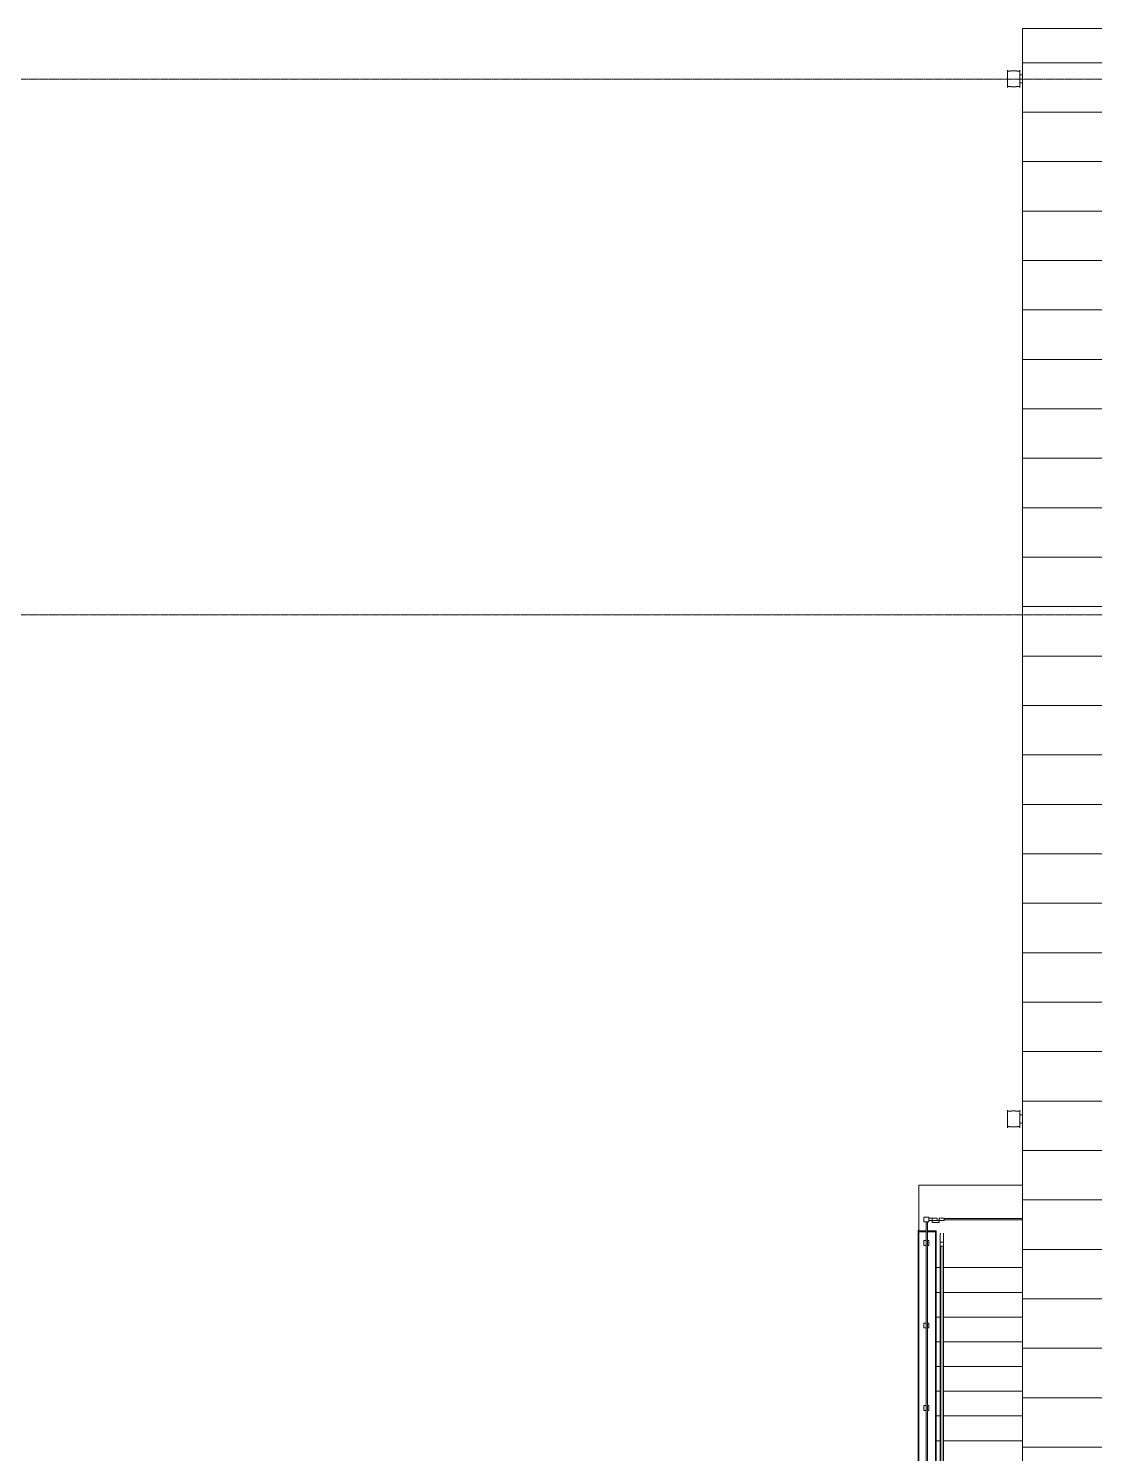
# Model space of a CAD drawing. Header units: millimetres. Extents: x -42533 to 645315, y 3457 to 82611.
# Drawn here: x 155688 to 168623, y 57862 to 75154 of the extents above; entities that cross this region are included whole.
import ezdxf

# ---------------------------------------------------------------- set-up
doc = ezdxf.new("R2010")
doc.units = ezdxf.units.MM
doc.linetypes.add('ADSK_Линия сетки', pattern=[25, 20, -2.5, 0, -2.5])
for name, color, linetype, lineweight in [('Крыша', 7, 'Continuous', 9), ('Крыша штриховка', 7, 'Continuous', 9), ('Лестницы', 7, 'Continuous', 9), ('Обобщенные модели', 7, 'Continuous', 18), ('Ограждение', 7, 'Continuous', 9), ('Оси', 253, 'Continuous', 9), ('Перекрытие', 7, 'Continuous', 18), ('Стены внутренние', 7, 'Continuous', 18), ('Стены наружные', 7, 'Continuous', 18), ('ШТРИХОВКА', 252, 'Continuous', 15)]:
    doc.layers.add(name, color=color, linetype=linetype, lineweight=lineweight)

# ---------------------------------------------------------------- blocks, each defined once
blk = doc.blocks.new('План 2 этажа')
at = {"layer": 'Крыша штриховка'}
h = blk.add_hatch(dxfattribs=at)
h.set_pattern_fill('FP_7', color=8, style=0, pattern_type=2)
h.set_pattern_definition([(0, (3122.9, 338.7), (0, 600), [])])
h.paths.add_polyline_path([(24948.8, 18230.272), (24948.667, 43997.505), (18096.357, 43997.505), (18096.357, 21280.018), (18240.312, 21280.018), (18394.573, 21377.531), (19190.803, 20129.989), (19193.948, 20124.208), (18993.345, 20101.85), (19551.947, 18893.732), (19545.109, 18901.778), (19104.572, 19591.027), (19576.179, 18230.272), (24948.667, 18230.272)])
h.paths.add_polyline_path([(24338.508, 25951.601), (20618.508, 25951.601), (20618.508, 27751.601), (24338.508, 27751.601), (24338.508, 26167.43)])
h.paths.add_polyline_path([(24340.709, 29410.698), (23259.922, 29410.698), (23259.922, 30560.698), (24409.922, 30560.698), (24409.922, 29410.698), (24400.541, 29410.698)])
h.paths.add_polyline_path([(20618.508, 35171.601), (20618.508, 36971.601), (24338.508, 36971.601), (24338.508, 35171.601), (20669.979, 35171.601)])
h.paths.add_polyline_path([(21693.919, 38560.698), (21118.919, 38560.698), (21118.919, 39710.698), (22268.919, 39710.698), (22268.919, 38560.698), (21808.014, 38560.698)])
at = {"layer": 'Крыша', "color": 8}
for p, q in [((18096.357, 43997.505), (18096.357, 21280.018)), ((24948.667, 43997.505), (18096.357, 43997.505))]:
    blk.add_line(p, q, dxfattribs=at)
at = {"layer": 'Лестницы', "color": 8}
for p, q in [((17048.754, 28961.225), (17099.134, 28961.225)), ((17138.374, 28961.225), (18096.357, 28961.225)), ((17048.754, 28661.225), (17098.754, 28661.225)), ((17048.754, 28661.225), (17098.754, 28661.225)), ((17138.754, 28661.225), (18096.357, 28661.225)), ((17138.754, 28661.225), (18096.357, 28661.225)), ((17048.754, 28361.225), (17098.754, 28361.225)), ((17048.754, 28361.225), (17098.754, 28361.225)), ((17138.754, 28361.225), (18096.357, 28361.225)), ((17138.754, 28361.225), (18096.357, 28361.225)), ((17048.754, 28061.225), (17098.754, 28061.225)), ((17048.754, 28061.225), (17098.754, 28061.225)), ((17138.754, 28061.225), (18096.357, 28061.225)), ((17138.754, 28061.225), (18096.357, 28061.225)), ((17048.754, 27761.225), (17098.754, 27761.225)), ((17048.754, 27761.225), (17098.754, 27761.225)), ((17138.754, 27761.225), (18096.357, 27761.225)), ((17138.754, 27761.225), (18096.357, 27761.225)), ((17048.754, 27461.225), (17098.754, 27461.225)), ((17048.754, 27461.225), (17098.754, 27461.225)), ((17138.754, 27461.225), (18096.357, 27461.225)), ((17138.754, 27461.225), (18096.357, 27461.225)), ((17048.754, 27161.225), (17098.754, 27161.225)), ((17048.754, 27161.225), (17098.754, 27161.225)), ((17138.754, 27161.225), (18096.357, 27161.225)), ((17138.754, 27161.225), (18096.357, 27161.225)), ((17048.754, 26861.225), (17098.754, 26861.225)), ((17048.754, 26861.225), (17098.754, 26861.225)), ((17138.754, 26861.225), (18096.357, 26861.225)), ((17138.754, 26861.225), (18096.357, 26861.225))]:
    blk.add_line(p, q, dxfattribs=at)
at = {"layer": 'Обобщенные модели', "color": 8}
for p, q in [((17913.754, 43387.231), (17913.754, 43493.415)), ((18063.754, 43493.415), (18063.754, 43387.231)), ((18096.357, 43437.231), (18092.402, 43437.231)), ((18096.357, 43437.231), (18092.603, 43437.231)), ((18096.357, 43437.231), (18092.603, 43437.231)), ((17913.754, 43281.047), (17913.754, 43387.231)), ((18063.754, 43387.231), (18063.754, 43281.047)), ((18092.402, 43337.231), (18096.357, 43337.231)), ((18092.603, 43337.231), (18096.357, 43337.231)), ((18092.603, 43337.231), (18096.357, 43337.231)), ((17913.754, 30765.182), (17913.754, 30871.366)), ((18063.754, 30871.366), (18063.754, 30765.182)), ((18096.357, 30815.182), (18092.402, 30815.182)), ((18096.357, 30815.182), (18092.603, 30815.182)), ((18096.357, 30815.182), (18092.603, 30815.182)), ((17913.754, 30658.998), (17913.754, 30765.182)), ((18063.754, 30765.182), (18063.754, 30658.998)), ((18092.402, 30715.182), (18096.357, 30715.182)), ((18092.603, 30715.182), (18096.357, 30715.182)), ((18092.603, 30715.182), (18096.357, 30715.182))]:
    blk.add_line(p, q, dxfattribs=at)
at = {"layer": 'Обобщенные модели', "color": 8, "flags": 128}
for points in [[(18063.754, 43437.231), (18068.055, 43437.231), (18073.402, 43437.231), (18078.853, 43437.231), (18084.401, 43437.231), (18090.035, 43437.231), (18092.402, 43437.231)], [(18092.402, 43337.231), (18086.734, 43337.231), (18081.149, 43337.231), (18075.657, 43337.231), (18070.266, 43337.231), (18064.984, 43337.231), (18063.754, 43337.231)], [(18063.754, 30815.182), (18068.055, 30815.182), (18073.402, 30815.182), (18078.853, 30815.182), (18084.401, 30815.182), (18090.035, 30815.182), (18092.402, 30815.182)], [(18092.402, 30715.182), (18086.734, 30715.182), (18081.149, 30715.182), (18075.657, 30715.182), (18070.266, 30715.182), (18064.984, 30715.182), (18063.754, 30715.182)]]:
    blk.add_lwpolyline(points, dxfattribs=at)
at = {"layer": 'Обобщенные модели', "color": 8}
for points in [[(17913.754, 43493.415), (17913.754, 43491.145), (17914.449, 43487.166), (17917.307, 43483.369), (17920.873, 43481.446), (17923.626, 43480.633), (17926.116, 43480.245), (17928.134, 43480.091), (17930.29, 43480.04), (17932.572, 43480.055), (17934.975, 43480.162), (17937.497, 43480.376), (17940.131, 43480.652), (17942.871, 43480.942), (17945.707, 43481.269), (17948.634, 43481.655), (17951.649, 43482.058), (17954.747, 43482.436), (17957.921, 43482.804), (17961.163, 43483.184), (17964.467, 43483.544), (17968.948, 43483.955), (17974.678, 43484.384), (17984.019, 43484.839), (17993.505, 43484.838), (18002.843, 43484.384), (18008.57, 43483.955), (18013.049, 43483.544), (18016.352, 43483.184), (18019.592, 43482.803), (18022.766, 43482.435), (18025.864, 43482.057), (18028.878, 43481.655), (18031.806, 43481.268), (18034.643, 43480.942), (18037.384, 43480.651), (18040.02, 43480.375), (18042.544, 43480.161), (18044.948, 43480.055), (18047.231, 43480.04), (18049.388, 43480.091), (18051.406, 43480.247), (18053.895, 43480.636), (18056.647, 43481.451), (18060.209, 43483.375), (18063.062, 43487.174), (18063.754, 43491.148), (18063.754, 43493.415)], [(18063.754, 43281.047), (18063.754, 43283.317), (18063.06, 43287.296), (18060.202, 43291.093), (18056.635, 43293.016), (18053.882, 43293.829), (18051.392, 43294.216), (18049.374, 43294.371), (18047.218, 43294.422), (18044.936, 43294.407), (18042.534, 43294.3), (18040.011, 43294.086), (18037.377, 43293.81), (18034.638, 43293.519), (18031.801, 43293.193), (18028.874, 43292.807), (18025.86, 43292.404), (18022.761, 43292.026), (18019.587, 43291.658), (18016.346, 43291.278), (18013.041, 43290.917), (18008.56, 43290.506), (18002.831, 43290.077), (17993.49, 43289.623), (17984.003, 43289.624), (17974.666, 43290.078), (17968.939, 43290.507), (17964.459, 43290.918), (17961.157, 43291.278), (17957.916, 43291.659), (17954.743, 43292.027), (17951.645, 43292.405), (17948.63, 43292.807), (17945.702, 43293.194), (17942.865, 43293.52), (17940.124, 43293.811), (17937.489, 43294.087), (17934.964, 43294.301), (17932.561, 43294.407), (17930.278, 43294.422), (17928.121, 43294.371), (17926.103, 43294.215), (17923.613, 43293.826), (17920.862, 43293.011), (17917.3, 43291.087), (17914.446, 43287.288), (17913.754, 43283.314), (17913.754, 43281.047)], [(17913.754, 30871.366), (17913.754, 30869.096), (17914.449, 30865.117), (17917.307, 30861.32), (17920.873, 30859.397), (17923.626, 30858.584), (17926.116, 30858.197), (17928.134, 30858.042), (17930.29, 30857.991), (17932.572, 30858.006), (17934.975, 30858.113), (17937.497, 30858.327), (17940.131, 30858.603), (17942.871, 30858.894), (17945.707, 30859.22), (17948.634, 30859.606), (17951.649, 30860.009), (17954.747, 30860.387), (17957.921, 30860.755), (17961.163, 30861.136), (17964.467, 30861.496), (17968.948, 30861.907), (17974.678, 30862.336), (17984.019, 30862.79), (17993.505, 30862.789), (18002.843, 30862.335), (18008.57, 30861.906), (18013.049, 30861.495), (18016.352, 30861.135), (18019.592, 30860.755), (18022.766, 30860.387), (18025.864, 30860.008), (18028.878, 30859.606), (18031.806, 30859.219), (18034.643, 30858.893), (18037.384, 30858.602), (18040.02, 30858.326), (18042.544, 30858.112), (18044.948, 30858.006), (18047.231, 30857.991), (18049.388, 30858.043), (18051.406, 30858.198), (18053.895, 30858.587), (18056.647, 30859.402), (18060.209, 30861.327), (18063.062, 30865.125), (18063.754, 30869.099), (18063.754, 30871.366)], [(18063.754, 30658.998), (18063.754, 30661.269), (18063.06, 30665.247), (18060.202, 30669.044), (18056.635, 30670.967), (18053.882, 30671.78), (18051.392, 30672.168), (18049.374, 30672.323), (18047.218, 30672.373), (18044.936, 30672.358), (18042.534, 30672.252), (18040.011, 30672.038), (18037.377, 30671.762), (18034.638, 30671.471), (18031.801, 30671.144), (18028.874, 30670.758), (18025.86, 30670.356), (18022.761, 30669.977), (18019.587, 30669.609), (18016.346, 30669.229), (18013.041, 30668.869), (18008.56, 30668.458), (18002.831, 30668.029), (17993.49, 30667.575), (17984.003, 30667.575), (17974.666, 30668.029), (17968.939, 30668.459), (17964.459, 30668.87), (17961.157, 30669.23), (17957.916, 30669.61), (17954.743, 30669.978), (17951.645, 30670.356), (17948.63, 30670.759), (17945.702, 30671.145), (17942.865, 30671.471), (17940.124, 30671.762), (17937.489, 30672.038), (17934.964, 30672.252), (17932.561, 30672.359), (17930.278, 30672.373), (17928.121, 30672.322), (17926.103, 30672.166), (17923.613, 30671.777), (17920.862, 30670.963), (17917.3, 30669.038), (17914.446, 30665.239), (17913.754, 30661.265), (17913.754, 30658.998)]]:
    blk.add_open_spline(points, degree=3, knots=[-1, -1, -1, -1, -0.941176471, -0.882352941, -0.852941176, -0.823529412, -0.808823529, -0.794117647, -0.779411765, -0.764705882, -0.75, -0.735294118, -0.720588235, -0.705882353, -0.691176471, -0.676470588, -0.661764706, -0.647058824, -0.632352941, -0.617647059, -0.602941176, -0.588235294, -0.558823529, -0.529411765, -0.470588235, -0.441176471, -0.411764706, -0.397058824, -0.382352941, -0.367647059, -0.352941176, -0.338235294, -0.323529412, -0.308823529, -0.294117647, -0.279411765, -0.264705882, -0.25, -0.235294118, -0.220588235, -0.205882353, -0.191176471, -0.176470588, -0.147058824, -0.117647059, -0.058823529, 0, 0, 0, 0], dxfattribs=at)
at = {"layer": 'Ограждение', "color": 8}
for p, q in [((16958.754, 29574.875), (16898.754, 29574.875)), ((16898.754, 29574.875), (16898.754, 29514.875)), ((16958.754, 29514.875), (16958.754, 29574.875)), ((16898.754, 29514.875), (16958.754, 29514.875)), ((16927.147, 21288.606), (16927.147, 29514.875)), ((16927.147, 29514.875), (16943.147, 29514.875)), ((16943.147, 29514.875), (16943.147, 21288.606)), ((16958.754, 29532.413), (16958.754, 29562.413)), ((17001.272, 29562.413), (16958.754, 29562.413)), ((16958.754, 29532.413), (17001.272, 29532.413)), ((17001.272, 29562.413), (17001.272, 29532.413)), ((17061.272, 29562.413), (17001.272, 29562.413)), ((17001.272, 29562.413), (17001.272, 29532.413)), ((17001.272, 29509.243), (17001.272, 29532.413)), ((17001.272, 29532.413), (17061.272, 29532.413)), ((17001.272, 29509.243), (17086.272, 29509.243)), ((17061.272, 29532.413), (17061.272, 29562.413)), ((17061.272, 29532.53), (17086.272, 29532.53)), ((17146.272, 29562.413), (17086.272, 29562.413)), ((17086.272, 29562.413), (17086.272, 29532.413)), ((17086.272, 29532.413), (17086.272, 29509.243)), ((17086.272, 29532.413), (17146.272, 29532.413)), ((17146.272, 29532.413), (17146.272, 29562.413)), ((17146.272, 29555.941), (18096.357, 29555.941)), ((17146.272, 29539.941), (17146.272, 29555.941)), ((18096.357, 29539.941), (17146.272, 29539.941)), ((16927.147, 29288.606), (16898.754, 29288.606)), ((16898.754, 29288.606), (16898.754, 29228.606)), ((16898.754, 29228.606), (16927.147, 29228.606)), ((16958.754, 29288.606), (16943.147, 29288.606)), ((16943.147, 29228.606), (16958.754, 29228.606)), ((16958.754, 29228.606), (16958.754, 29288.606)), ((17098.754, 29281.225), (17098.754, 29271.225)), ((17098.754, 29271.225), (17098.754, 29281.225)), ((17098.754, 29271.225), (17098.754, 29274.786)), ((17098.754, 29271.225), (17098.754, 29221.225)), ((17098.754, 29271.225), (17138.754, 29271.225)), ((17098.754, 28973.234), (17098.754, 29271.225)), ((17121.091, 29271.225), (17116.418, 29271.225)), ((17116.418, 29271.225), (17118.754, 29271.225)), ((17118.754, 29271.225), (17121.091, 29271.225)), ((17138.754, 29271.225), (17138.754, 29281.225)), ((17138.754, 29271.225), (17138.754, 29281.225)), ((17138.754, 29221.225), (17138.754, 29271.225)), ((17138.754, 28973.234), (17138.754, 29271.225)), ((17098.754, 29221.225), (17098.754, 28973.234)), ((17103.754, 29221.225), (17133.754, 29221.225)), ((17103.754, 28961.225), (17103.754, 29221.225)), ((17133.754, 28961.225), (17133.754, 29221.225)), ((17138.754, 28973.234), (17138.754, 29221.225)), ((17098.754, 28973.234), (17098.754, 28950.525)), ((17098.754, 28973.234), (17098.754, 28959.544)), ((17098.754, 28959.609), (17098.754, 24001.008)), ((17098.754, 23991.924), (17098.754, 28950.525)), ((17103.754, 23981.225), (17103.754, 28961.225)), ((17133.754, 23981.225), (17133.754, 28961.225)), ((17138.754, 28973.234), (17138.754, 28950.525)), ((17138.754, 28973.234), (17138.754, 28959.544)), ((17138.754, 24001.008), (17138.754, 28959.609)), ((17138.754, 23991.924), (17138.754, 28950.525)), ((16927.147, 28288.606), (16898.754, 28288.606)), ((16898.754, 28288.606), (16898.754, 28228.606)), ((16898.754, 28228.606), (16927.147, 28228.606)), ((16958.754, 28288.606), (16943.147, 28288.606)), ((16943.147, 28228.606), (16958.754, 28228.606)), ((16958.754, 28228.606), (16958.754, 28288.606)), ((16927.147, 27288.606), (16898.754, 27288.606)), ((16898.754, 27288.606), (16898.754, 27228.606)), ((16898.754, 27228.606), (16927.147, 27228.606)), ((16958.754, 27288.606), (16943.147, 27288.606)), ((16943.147, 27228.606), (16958.754, 27228.606)), ((16958.754, 27228.606), (16958.754, 27288.606))]:
    blk.add_line(p, q, dxfattribs=at)
at = {"layer": 'Ограждение', "color": 8, "flags": 128}
for points in [[(17098.754, 29371.225), (17098.77, 29372.024), (17098.818, 29372.823), (17098.898, 29373.619), (17099.01, 29374.411), (17099.153, 29375.198), (17099.327, 29375.979), (17099.533, 29376.752), (17099.77, 29377.516), (17100.036, 29378.27), (17100.333, 29379.013), (17100.659, 29379.743), (17101.014, 29380.46)], [(17098.754, 29371.225), (17098.754, 29371.145), (17098.754, 29370.905), (17098.754, 29370.505), (17098.754, 29369.947), (17098.754, 29369.231), (17098.754, 29368.358), (17098.754, 29367.33), (17098.754, 29366.148), (17098.754, 29364.814), (17098.754, 29363.331), (17098.754, 29361.7), (17098.754, 29359.924), (17098.754, 29358.006), (17098.754, 29355.95), (17098.754, 29353.758), (17098.754, 29351.434), (17098.754, 29348.982), (17098.754, 29346.405), (17098.754, 29343.708), (17098.754, 29340.895), (17098.754, 29337.971), (17098.754, 29334.94), (17098.754, 29331.807), (17098.754, 29328.577), (17098.754, 29325.255), (17098.754, 29321.847), (17098.754, 29318.357), (17098.754, 29314.793), (17098.754, 29311.158), (17098.754, 29307.46), (17098.754, 29303.704), (17098.754, 29299.896), (17098.754, 29296.042), (17098.754, 29292.148), (17098.754, 29288.221), (17098.754, 29284.267), (17098.754, 29280.292), (17098.754, 29276.302), (17098.754, 29272.304), (17098.754, 29271.225)], [(17098.754, 29275.223), (17098.754, 29279.216), (17098.754, 29283.196), (17098.754, 29287.156), (17098.754, 29291.091), (17098.754, 29294.995), (17098.754, 29298.86), (17098.754, 29302.681), (17098.754, 29306.452), (17098.754, 29310.166), (17098.754, 29313.818), (17098.754, 29317.402), (17098.754, 29320.913), (17098.754, 29324.343), (17098.754, 29327.689), (17098.754, 29330.944), (17098.754, 29334.104), (17098.754, 29337.163), (17098.754, 29340.117), (17098.754, 29342.96), (17098.754, 29345.689), (17098.754, 29348.298), (17098.754, 29350.785), (17098.754, 29353.144), (17098.754, 29355.372), (17098.754, 29357.465), (17098.754, 29359.42), (17098.754, 29361.235), (17098.754, 29362.905), (17098.754, 29364.428), (17098.754, 29365.803), (17098.754, 29367.026), (17098.754, 29368.096), (17098.754, 29369.011), (17098.754, 29369.77), (17098.754, 29370.37), (17098.754, 29370.813), (17098.754, 29371.096), (17098.754, 29371.219), (17098.754, 29371.225)], [(17136.756, 29379.938), (17137.09, 29379.211), (17137.395, 29378.472), (17137.67, 29377.72), (17137.915, 29376.959)], [(17138.386, 29375.023), (17138.463, 29374.624), (17138.583, 29373.833), (17138.672, 29373.038), (17138.728, 29372.24), (17138.753, 29371.44), (17138.754, 29371.225)], [(17138.754, 29271.225), (17138.754, 29275.223), (17138.754, 29279.216), (17138.754, 29283.196), (17138.754, 29287.156), (17138.754, 29291.091), (17138.754, 29294.995), (17138.754, 29298.86), (17138.754, 29302.681), (17138.754, 29306.452), (17138.754, 29310.166), (17138.754, 29313.818), (17138.754, 29317.402), (17138.754, 29320.913), (17138.754, 29324.343), (17138.754, 29327.689), (17138.754, 29330.944), (17138.754, 29334.104), (17138.754, 29337.163), (17138.754, 29340.117), (17138.754, 29342.96), (17138.754, 29345.689), (17138.754, 29348.298), (17138.754, 29350.785), (17138.754, 29353.144), (17138.754, 29355.372), (17138.754, 29357.465), (17138.754, 29359.42), (17138.754, 29361.235), (17138.754, 29362.905), (17138.754, 29364.428), (17138.754, 29365.803), (17138.754, 29367.026), (17138.754, 29368.096), (17138.754, 29369.011), (17138.754, 29369.77), (17138.754, 29370.37), (17138.754, 29370.813), (17138.754, 29371.096), (17138.754, 29371.219), (17138.754, 29371.225)], [(17138.754, 29371.225), (17138.754, 29371.145), (17138.754, 29370.905), (17138.754, 29370.505), (17138.754, 29369.947), (17138.754, 29369.231), (17138.754, 29368.358), (17138.754, 29367.33), (17138.754, 29366.148), (17138.754, 29364.814), (17138.754, 29363.331), (17138.754, 29361.7), (17138.754, 29359.924), (17138.754, 29358.712)], [(17138.754, 29319.84), (17138.754, 29318.357), (17138.754, 29314.793), (17138.754, 29311.158), (17138.754, 29307.46), (17138.754, 29303.704), (17138.754, 29299.896), (17138.754, 29296.042), (17138.754, 29292.148), (17138.754, 29288.221), (17138.754, 29284.267), (17138.754, 29280.292), (17138.754, 29276.302), (17138.754, 29272.304)], [(17098.754, 28973.234), (17098.754, 28972.035), (17098.754, 28970.837), (17098.754, 28969.643), (17098.754, 28968.455), (17098.754, 28967.274), (17098.754, 28966.103), (17098.754, 28964.944), (17098.754, 28963.797), (17098.754, 28962.666), (17098.754, 28961.552), (17098.754, 28960.456), (17098.754, 28959.609)], [(17098.754, 28973.234), (17098.754, 28972.035), (17098.754, 28970.837), (17098.754, 28969.643), (17098.754, 28968.455), (17098.754, 28967.274), (17098.754, 28966.103)], [(17098.754, 28963.797), (17098.754, 28962.666), (17098.754, 28961.552), (17098.754, 28960.456), (17098.754, 28959.609)], [(17138.754, 28959.609), (17138.754, 28960.688), (17138.754, 28961.788), (17138.754, 28962.906), (17138.754, 28964.041), (17138.754, 28965.19), (17138.754, 28966.352), (17138.754, 28967.526), (17138.754, 28968.708), (17138.754, 28969.897), (17138.754, 28971.092), (17138.754, 28972.291), (17138.754, 28973.234)], [(17138.754, 28966.352), (17138.754, 28967.526), (17138.754, 28968.708), (17138.754, 28969.897), (17138.754, 28971.092), (17138.754, 28972.291), (17138.754, 28973.234)], [(17138.754, 28959.609), (17138.754, 28960.688), (17138.754, 28961.788), (17138.754, 28962.906), (17138.754, 28964.041)]]:
    blk.add_lwpolyline(points, dxfattribs=at)
at = {"layer": 'Оси', "color": 8, "linetype": 'ADSK_Линия сетки'}
for p, q in [((-9428.371, 43383.7), (56691.21, 43383.7)), ((-9428.371, 36883.7), (56691.21, 36883.7))]:
    blk.add_line(p, q, dxfattribs=at)
at = {"layer": 'Перекрытие', "color": 8}
for p, q in [((18096.357, 29961.225), (16838.754, 29961.225)), ((16838.754, 29961.225), (16838.754, 29416.225)), ((17048.754, 28961.225), (17099.134, 28961.225)), ((17138.374, 28961.225), (18096.357, 28961.225))]:
    blk.add_line(p, q, dxfattribs=at)
at = {"layer": 'Стены внутренние', "color": 8}
for p, q in [((16838.754, 29396.225), (16927.147, 29396.225)), ((16943.147, 29396.225), (17038.754, 29396.225)), ((17038.754, 29396.225), (17038.754, 21280.018))]:
    blk.add_line(p, q, dxfattribs=at)
at = {"layer": 'Стены наружные', "color": 8}
for p, q in [((16828.754, 21280.018), (16828.754, 29416.225)), ((16838.754, 29416.225), (16828.754, 29416.225)), ((16838.754, 29416.225), (16838.754, 21280.018)), ((16838.754, 29406.225), (16927.147, 29406.225)), ((16943.147, 29406.225), (17048.754, 29406.225)), ((17048.754, 29406.225), (17048.754, 21280.018)), ((17038.754, 29396.225), (17048.754, 29396.225))]:
    blk.add_line(p, q, dxfattribs=at)

msp = doc.modelspace()

# ---------------------------------------------------------------- block references
at = {"layer": 'ШТРИХОВКА'}
msp.add_blockref('План 2 этажа', (149653.4, 31156.8), dxfattribs=at)

doc.saveas('drawing.dxf')
